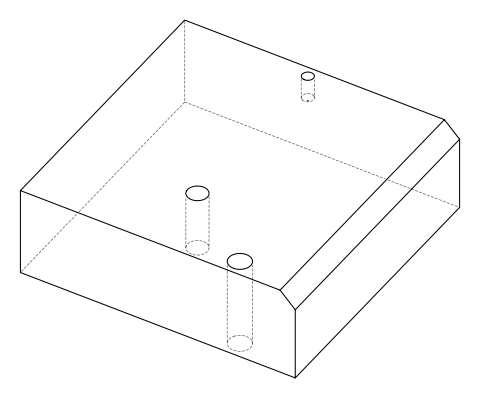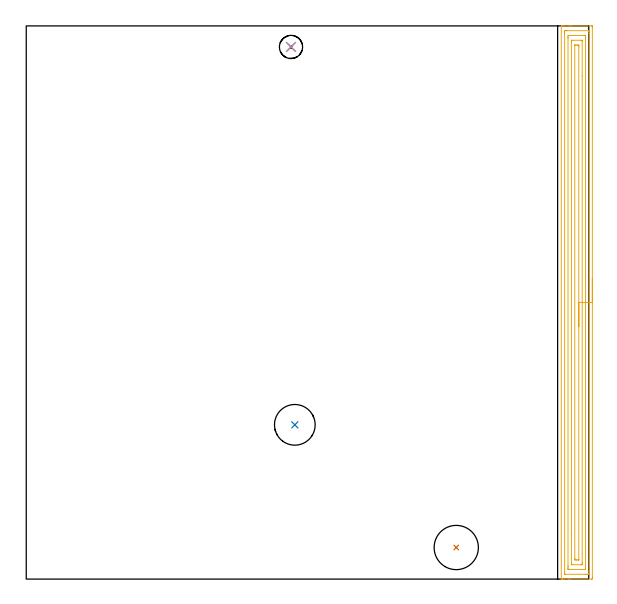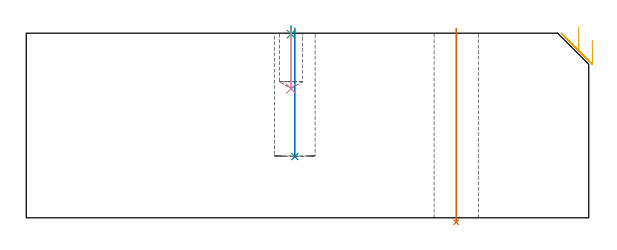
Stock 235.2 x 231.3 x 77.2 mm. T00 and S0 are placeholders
(PLAN: 5 operations, 4 tool changes, 10.2 min)
(1 INDEXABLE_INSERT_DRILL_THROUGH_HOLE_FROM_SOLID | STEP1HOLE | NXT0302_008 | 0.33 min | 20738 mm3)
(2 INDEXABLE_INSERT_DRILL_BLIND_HOLE_FROM_SOLID | STEP1POCKET | NXT0302_005 | 0.22 min | 11659 mm3)
(3 SPOT_DRILL | STEP1POCKET_1 | NXT0321_9005460120000 | 0.03 min | 1 mm3)
(4 DRILL_BLIND_HOLE_INTO_CENTER | STEP1POCKET_1 | UGT0301_492 | 0.1 min | 1568 mm3)
(5 AREA_MILL | FG_CHAMFER_SURFACE | UGT0205_001 | 9.51 min | 19544 mm3)
(TOOL NXT0302_008 | Index. Insert Drill 18.5mm [880-D1850L25-05] | D18.5 PA176 FL93 Z2)
(TOOL NXT0302_005 | Index. Insert Drill 17mm [880-D1700L20-05] | D17 PA176 FL85 Z2)
(TOOL NXT0321_9005460120000 | NC Spot Drill, 142deg, 12mm, Carbide, Uncoated | D12 PA142 FL30 Z2)
(TOOL UGT0301_492 | Carbide Drill 9.7 mm | D9.7 PA118 FL87 Z2)
(TOOL UGT0205_001 | Chamfer Mill 20 x 3 x 45 deg. | D20 FL50 Z2)
(OP 1 INDEXABLE_INSERT_DRILL_THROUGH_HOLE_FROM_SOLID)
G17 G21 G94 G90
T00 M6
G54
G17 G0 G90 X179.8 Y13.2 S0 M3
G43 Z87.2 H1
G94 G81 G98 Z-1.823 F250. R79.2
G80
M5
M2
(OP 2 INDEXABLE_INSERT_DRILL_BLIND_HOLE_FROM_SOLID)
G17 G21 G94 G90
T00 M6
G54
G17 G0 G90 X112.3 Y64.5 S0 M3
G43 Z87.2 H1
G94 G81 G98 Z25.6 F250. R79.2
G80
M5
M2
(OP 3 SPOT_DRILL)
G17 G21 G94 G90
T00 M6
G54
G17 G0 G90 X110.7 Y222.5 S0 M3
G43 Z87.2 H0
G94 G81 G98 Z76.783 F250. R80.2
G80
M5
M2
(OP 4 DRILL_BLIND_HOLE_INTO_CENTER)
G17 G21 G94 G90
T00 M6
G54
G17 G0 G90 X110.7 Y222.5 S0 M3
G43 Z87.2 H0
G94 G81 G98 Z54. F250. R79.2
G80
M5
M2
(OP 5 AREA_MILL)
G17 G21 G94 G90
T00 M6
G54
G17 G0 G90 X236.7 Y125.65 S1061 M3
G43 Z87.2 H0
Z74.2
G94 G1 Y125.612 Z73.329 F250.
Y125.498 Z72.464
Y125.309 Z71.612
Y125.047 Z70.78
Y124.713 Z69.974
Y124.31 Z69.2
Y123.842 Z68.464
Y123.31 Z67.772
Y122.721 Z67.129
Y122.078 Z66.54
Y121.386 Z66.009
Y120.65 Z65.54
Y119.876 Z65.137
Y119.07 Z64.803
Y118.238 Z64.541
Y117.387 Z64.352
Y116.522 Z64.238
Y115.65 Z64.2
Y1.112
X236.699 Y0.597 Z64.201
X236.696 Y0.224 Z64.202
X236.692 Y0.01 Z64.205
X236.33 Y0. Z64.568
X227.573 Z73.322
X226.995 Z73.902
X226.697 Z74.199
X224.946 Z75.949
X224.351 Z76.548
X224.07 Z76.829
X223.952 Z76.947
X223.825 Z77.067
X223.697 Z77.193
Y0.002
X223.7 Y0.152 Z77.2
Y231.149
X223.698 Y231.297 Z77.193
X223.825 Y231.299 Z77.067
X223.951 Y231.3 Z76.948
X224.351 Z76.548
X224.946 Z75.949
X226.995 Z73.903
X227.573 Z73.322
X228.033 Z72.863
X236.33 Z64.568
X236.623 Y231.296 Z64.275
X236.692 Y231.29 Z64.205
X236.699 Y231.219 Z64.199
X236.7 Y230.703 Z64.2
Y115.65
X235.286 Z65.614
Y3.273
X235.285 Y2.554 Z65.615
X235.283 Y2.381 Z65.617
X235.279 Y2.03 Z65.621
X234.943 Y2.009 Z65.957
X234.578 Y2.004 Z66.322
X234.077 Y2. Z66.823
X225.32 Z75.58
X225.171 Y2.003 Z75.729
X225.145 Y2.005 Z75.755
X225.123 Y2.009 Z75.777
X225.121 Y2.042 Z75.779
X225.116 Y2.208 Z75.784
X225.115 Y2.381 Z75.785
X225.114 Y3.102 Z75.786
Y228.027
X225.115 Y228.747 Z75.785
X225.117 Y228.919 Z75.783
X225.121 Y229.27 Z75.779
X225.457 Y229.291 Z75.443
X225.822 Y229.296 Z75.078
X226.323 Y229.3 Z74.577
X235.08 Z65.82
X235.229 Y229.297 Z65.671
X235.255 Y229.295 Z65.645
X235.277 Y229.291 Z65.623
X235.279 Y229.258 Z65.621
X235.284 Y229.092 Z65.616
X235.285 Y228.919 Z65.615
X235.286 Y228.198 Z65.614
Y115.65
X233.871 Z67.029
Y5.057
X233.87 Y4.886 Z67.03
X233.864 Y4.165 Z67.036
X233.858 Y4.007 Z67.042
X232.827 Y4. Z68.073
X226.858 Y4.001 Z74.042
X226.697 Y4.005 Z74.203
X226.542 Y4.01 Z74.358
X226.535 Y4.165 Z74.365
X226.532 Y4.334 Z74.368
X226.529 Y5.057 Z74.371
X226.528 Y5.229 Z74.372
X226.529 Y226.243 Z74.371
Y226.414
X226.535 Y227.135 Z74.365
X226.542 Y227.293 Z74.358
X227.573 Y227.3 Z73.327
X233.542 Y227.299 Z67.358
X233.703 Y227.295 Z67.197
X233.858 Y227.29 Z67.042
X233.864 Y227.135 Z67.036
X233.868 Y226.967 Z67.032
X233.871 Y226.243 Z67.029
Y226.071
Y115.65
X232.457 Z68.443
Y6.841
X232.456 Y6.327 Z68.444
X232.453 Y6.154 Z68.447
X232.451 Y6.025 Z68.449
X232.363 Y6.01 Z68.537
X231.951 Y6.001 Z68.949
X231.901 Y6. Z68.999
X228.398 Z72.502
X228.04 Y6.008 Z72.86
X227.956 Y6.01 Z72.944
X227.95 Y6.063 Z72.95
X227.947 Y6.124 Z72.953
X227.944 Y6.463 Z72.956
X227.943 Y18.724 Z72.957
Y224.459
X227.944 Y224.973 Z72.956
X227.947 Y225.146 Z72.953
X227.949 Y225.275 Z72.951
X228.036 Y225.29 Z72.864
X228.449 Y225.299 Z72.451
X228.499 Y225.3 Z72.401
X232.002 Z68.898
X232.36 Y225.293 Z68.54
X232.444 Y225.29 Z68.456
X232.45 Y225.237 Z68.45
X232.453 Y225.176 Z68.447
X232.456 Y224.837 Z68.444
X232.457 Y210.407 Z68.443
Y115.65
X231.043 Z69.857
X231.042 Y8.195 Z69.858
X231.041 Y8.088 Z69.859
X231.039 Y8.035 Z69.861
X231.037 Y8.016 Z69.863
X231.016 Y8.01 Z69.884
X230.81 Y8.003 Z70.09
X230.2 Y8.001 Z70.7
X229.936 Z70.964
X229.478 Y8.007 Z71.422
X229.373 Y8.01 Z71.527
X229.364 Y8.191 Z71.536
X229.357 Y8.591 Z71.543
Y8.624
X229.358 Y223.105 Z71.542
X229.359 Y223.212 Z71.541
X229.361 Y223.265 Z71.539
X229.363 Y223.284 Z71.537
X229.384 Y223.29 Z71.516
X229.59 Y223.297 Z71.31
X230.2 Y223.299 Z70.7
X230.464 Z70.436
X230.922 Y223.293 Z69.978
X231.027 Y223.29 Z69.873
X231.036 Y223.109 Z69.864
X231.043 Y222.709 Z69.857
Y222.676
Y115.65
Y114.778 Z69.895
Y113.914 Z70.009
Y113.062 Z70.198
Y112.23 Z70.46
Y111.424 Z70.794
Y110.65 Z71.197
Y109.914 Z71.665
Y109.222 Z72.196
Y108.579 Z72.786
Y107.99 Z73.429
Y107.459 Z74.121
Y106.99 Z74.857
Y106.587 Z75.631
Y106.253 Z76.437
Y105.991 Z77.269
Y105.802 Z78.12
Y105.688 Z78.985
Y105.65 Z79.857
G0 Z87.2
M5
M2
